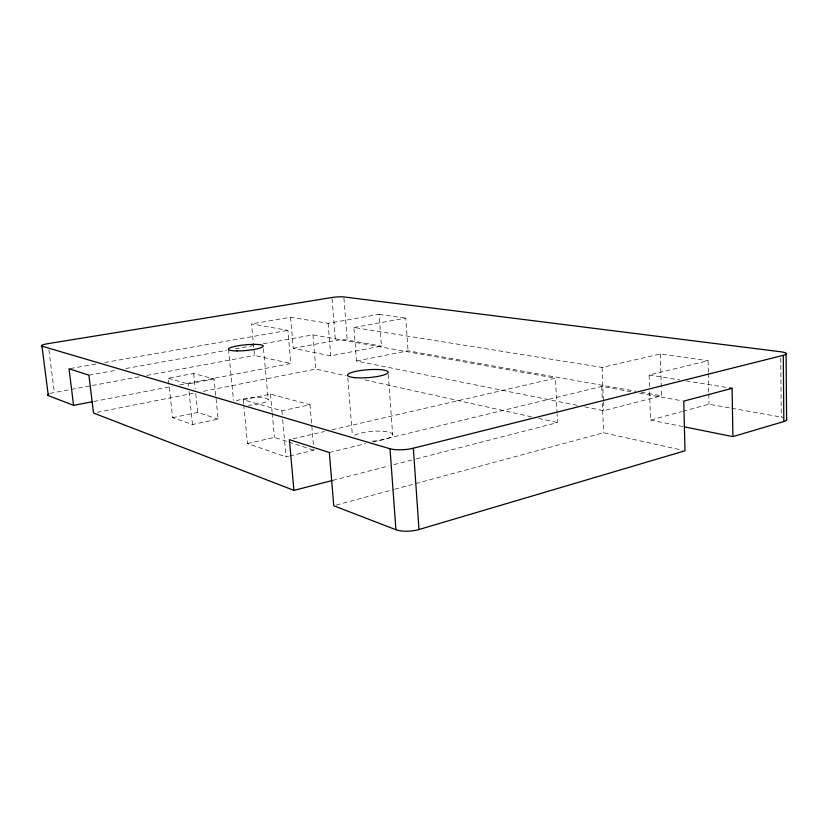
<?xml version="1.0" encoding="UTF-8"?>
<svg xmlns="http://www.w3.org/2000/svg" width="828" height="828" viewBox="0 0 828 828"><rect width="100%" height="100%" fill="white"/><g stroke="black" fill="none" stroke-linecap="round" stroke-linejoin="round"><path stroke-width="0.62" stroke-dasharray="4.14 3.1" d="M336.24 505.07L393.435 489.607M394.677 489.265L603.54 432.765L682.479 450.246M649.628 391.727L650.477 420.065L681.599 411.64M682.841 411.309L708.985 404.24L730.544 408.069M332.659 480.416L388.87 465.957M393.869 464.674L415.097 459.209M416.349 458.888L557.503 422.57L557.099 413.7M584.734 406.858L603.747 410.678L661.531 395.815L661.313 388.208M329.327 452.502L365.738 443.673M373.273 441.852L601.78 386.459L630.791 391.644M649.473 386.583L649.121 374.991L708.095 360.697L708.333 372.217M243.711 404.737L247.458 443.539L286.033 456.88L288.454 456.3M289.665 456.011L313.895 450.215L313.564 446.427M293.153 438.778L324.535 431.533M332.059 429.794L555.495 378.189L557.047 412.427M577.126 405.327L356.495 361.008L353.898 327.474L602.111 367.425L660.351 353.97L708.095 360.697M247.458 443.539L274.43 437.381L287.585 441.666M243.587 403.484L243.225 399.727L281.872 410.802L309.993 404.747L313.46 445.164M215.715 395.266L214.069 378.976L193.648 373.49L168.332 378.261L172.607 417.654L192.5 424.536L218.116 419.082L215.839 396.519M172.607 417.654L197.706 412.447L218.116 419.082M243.225 399.727L270.445 394.118L309.993 404.747M97.3 412.292L193.307 393.3M203.409 391.302L315.83 369.06L346.032 375.746M356.495 361.008L408.059 350.813L636.059 391.292M93.792 401.456L172.1 386.376M179.676 384.916L290.825 363.523L287.896 330.362L251.536 323.872L254.506 355.481L290.825 363.523M290.545 317.269L293.267 348.309L330.745 355.833L381.418 346.083L379.089 314.361L328.085 323.313L290.545 317.269L251.536 323.872M168.332 378.261L188.225 383.964L214.069 378.976M50.073 393.569A10.153 1.822 -7 0 1 54.327 392.524L91.07 385.724M92.332 385.486L139.218 376.812M146.815 375.405L254.506 355.481M293.267 348.309L335.443 340.505A8.601 1.428 -4.5 0 1 347.242 340.008L381.418 346.083M88.917 375.167L116.924 370.126M125.835 368.522L226.386 350.42M235.297 348.816L253.12 345.607M263.304 343.775L312.943 334.843L555.495 378.189M353.898 327.474L405.803 318.128L408.059 350.813M70.297 368.543L95.748 364.082M104.659 362.519L287.896 330.362M379.089 314.361L405.803 318.128M649.121 374.991L679.757 379.917M686.143 380.942L728.267 387.732M641.151 392.193L661.531 395.815M731.817 408.287L781.27 417.074A13.879 3.188 0.1 0 1 783.826 417.664M639.62 393.228L682.5 400.887M650.477 420.065L683.452 426.689M364.92 379.928L532.332 417.001M538.624 418.388L557.503 422.57M288.775 442.048L313.895 450.215M48.904 349.892L54.327 392.524M193.648 373.49L195.222 388.57M195.739 393.6L197.706 412.447M188.225 383.964L188.494 386.5M189.022 391.572L192.5 424.536M228.466 349.106L233.496 400.348M263.48 348.681L268.21 399.872M281.872 410.802L282.213 414.642M282.679 419.765L286.033 456.88M270.445 394.118L272.091 411.94M272.205 413.213L274.43 437.381M312.943 334.843L315.83 369.06M332.069 298.773L335.443 340.505M328.085 323.313L330.745 355.833M343.941 298.194L347.242 340.008M347.822 377.941L352.376 435.414M388.27 374.401L392.627 434.358M602.111 367.425L603.364 400.504M603.415 401.766L603.747 410.678M601.78 386.459L602.215 398.04M602.411 403.184L603.54 432.765M660.351 353.97L661.282 386.935M708.354 373.5L708.747 392.71M708.778 393.993L708.985 404.24M780.763 358.182L781.27 417.074M236.322 400.897A17.316 3.581 -5.5 0 1 258.005 397.502A17.316 3.581 -5.5 0 1 267.516 400.928A17.316 3.581 -5.5 0 1 248.379 405.234M354.632 435.331A20.141 4.906 -4.3 0 1 378.872 431.119A20.141 4.906 -4.3 0 1 392.42 435.673A20.141 4.906 -4.3 0 1 372.072 441.2"/><path stroke-width="1.24" d="M332.659 480.416L293.93 490.373L289.386 439.647L329.327 452.502L333.756 505.742L395.929 529.734A16.384 5.196 -3.8 0 0 418.989 529.516L684.984 450.794L683.762 401.114L732.097 388.342L732.904 436.615L684.715 426.937M732.904 436.615L783.826 421.545A13.879 3.188 0.1 0 0 786.59 419.185M92.529 401.694L73.578 405.347L48.303 395.587L41.959 346.176L390.009 448.766A16.612 4.202 -4 0 0 413.348 448.217L783.278 355.336L783.826 421.545M729.54 387.928L732.097 388.342M293.93 490.373L93.512 413.037L88.917 375.167L69.024 368.77L73.578 405.347M390.009 448.766L395.929 529.734M413.348 448.217L418.989 529.516M786.072 353.39L786.6 420.024M783.278 355.336A14.035 2.556 -0.9 0 0 780.7 351.776L343.848 296.931A8.653 1.139 -4.5 0 0 331.966 297.511L48.096 343.63A10.236 1.459 -6.4 0 0 41.959 346.176M48.303 395.587A10.153 1.822 -7 0 1 48.655 394.138M354.881 377.661A20.348 3.943 -4.3 0 0 387.877 372.9A20.348 3.943 -4.3 0 0 360.884 370.478A20.348 3.943 -4.3 0 0 354.881 377.661M237.005 350.927A17.471 2.867 -5.3 0 0 263.242 346.114A17.471 2.867 -5.3 0 0 237.294 345.907A17.471 2.867 -5.3 0 0 237.005 350.927"/></g></svg>
